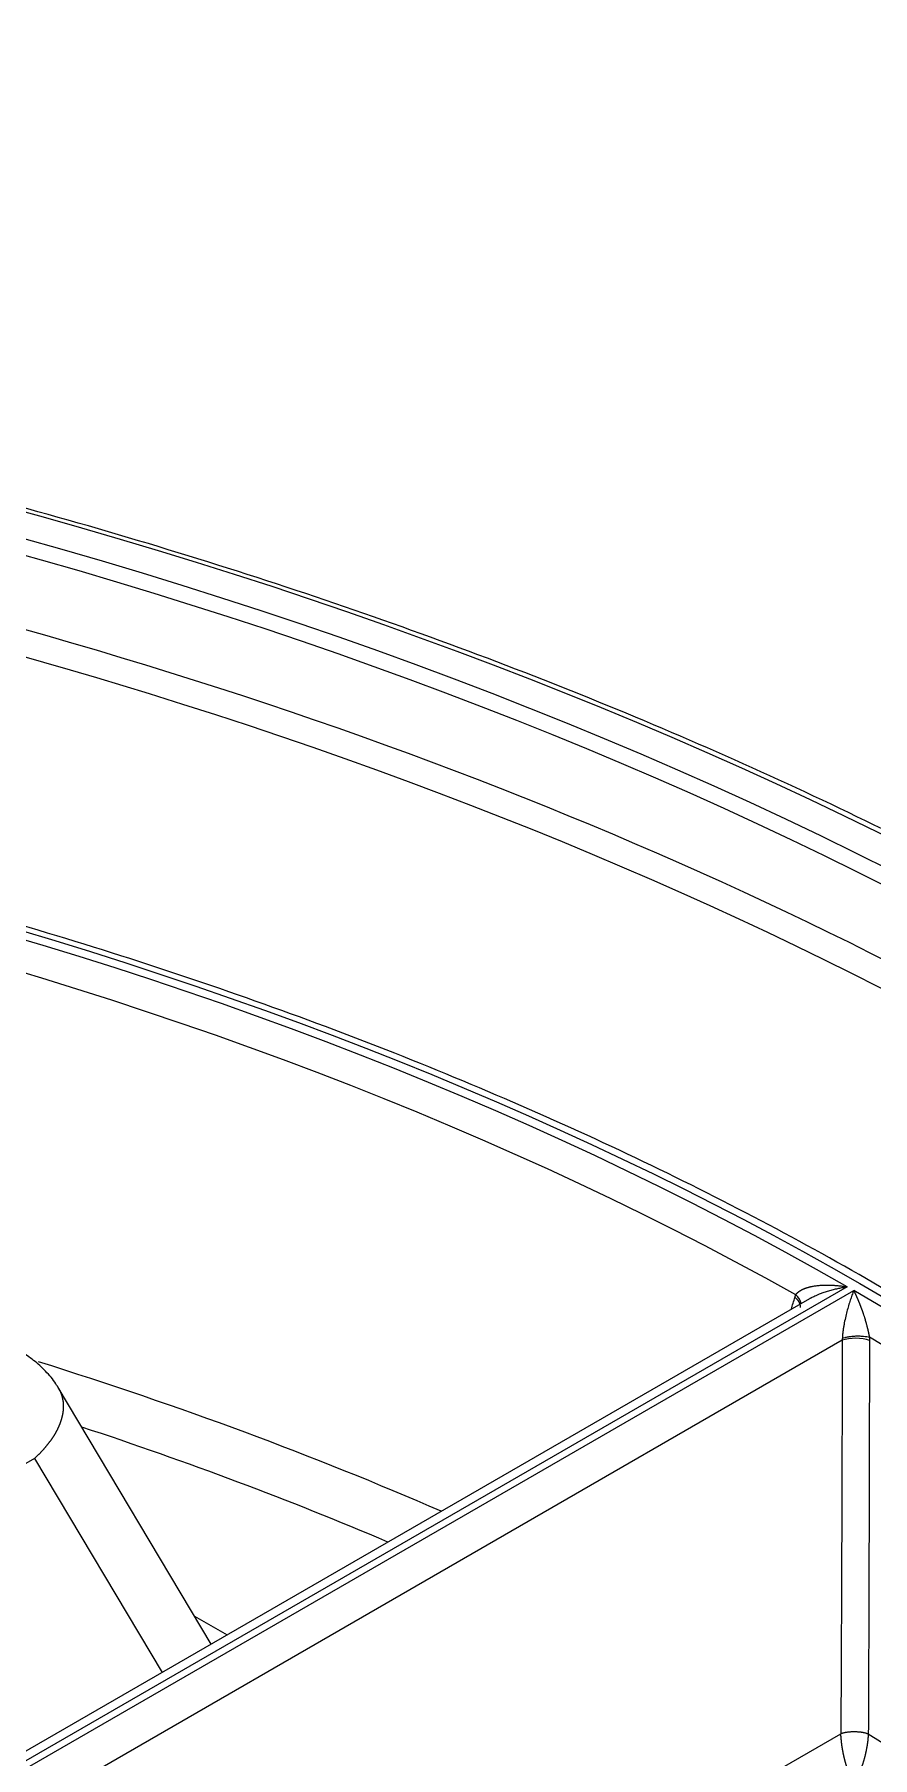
# Model space of a CAD drawing. Header units: millimetres. Extents: x -1286 to 291, y 5350 to 5880.
# Drawn here: x -724.03 to -702.3, y 5640.04 to 5684.74 of the extents above; entities that cross this region are included whole.
import ezdxf

# ---------------------------------------------------------------- set-up
doc = ezdxf.new("R2010")
doc.units = ezdxf.units.MM
doc.layers.add('粗实线层', color=7, linetype='Continuous', lineweight=35)

msp = doc.modelspace()

# ---------------------------------------------------------------- linework, layer by layer
at = {"layer": '粗实线层', "lineweight": 25}
for p, q in [((-702.955, 5652.255, 2078.952), (-760.515, 5619.023, 2078.952)), ((-760.344, 5618.924, 2078.952), (-702.784, 5652.156, 2078.952)), ((-703.931, 5651.947, 2078.952), (-760.854, 5619.082, 2078.952)), ((-703.082, 5650.869, 2078.952), (-759.819, 5618.112, 2078.952)), ((-719.448, 5642.987, 2078.952), (-723.416, 5649.64, 2078.952)), ((-724.031, 5647.803, 2078.952), (-728.423, 5645.267, 2078.952)), ((-724.031, 5647.803, 2078.952), (-720.721, 5642.253, 2078.952)), ((-719.881, 5643.712, 2078.952), (-719.037, 5643.225, 2078.952)), ((-753.658, 5611.481, 2078.952), (-703.118, 5640.661, 2078.952))]:
    msp.add_line(p, q, dxfattribs=at)
for centre, major_axis, ratio, start_param, end_param in [((-768.103, 5619.466, 2078.952), (-100.442, 0), 0.57735, 3.785475, 5.293246), ((-768.103, 5619.466, 2078.952), (101.531, 0), 0.57735, 5.605815, 8.437063), ((-768.103, 5619.233, 2078.952), (-100.141, 0), 0.57735, 3.887194, 5.293246), ((-768.103, 5617.393, 2078.952), (-100.022, 0), 0.57735, 3.458305, 5.293002), ((-768.103, 5617.004, 2078.952), (-99.521, 0), 0.57735, 4.219882, 5.195092), ((-763.839, 5617.004, 2078.952), (-86.224, 0), 0.57735, 3.928397, 5.496381), ((-763.839, 5616.564, 2078.952), (-85.581, 0), 0.57735, 3.942751, 5.482027), ((-768.103, 5617.004, 2078.952), (-99.521, 0), 0.57735, 2.999437, 4.219882), ((-704.63, 5651.914, 2078.952), (-0.469, 0.18), 0.588959, 3.428003, 4.136293), ((-763.839, 5617.004, 2078.952), (-86.224, 0), 0.57735, 2.357601, 3.925584), ((-702.732, 5650.738, 2078.952), (0.502, -0.001), 0.360879, 0.785742, 2.34187), ((-763.839, 5616.564, 2078.952), (-85.581, 0), 0.57735, 3.253022, 3.911231), ((-763.839, 5607.835, 2078.952), (83.696, 0), 0.57735, 0.92521, 1.073687), ((-763.839, 5607.157, 2078.952), (82.706, 0), 0.57735, 0.937047, 1.051664), ((-763.839, 5607.835, 2078.952), (83.696, 0), 0.57735, 0.0297, 0.746583)]:
    msp.add_ellipse(centre, major_axis=major_axis, ratio=ratio, start_param=start_param, end_param=end_param, dxfattribs=at)
msp.add_ellipse((-763.839, 5617.004, 2078.952), major_axis=(-86.564, 0), ratio=0.57735, dxfattribs=at)
for points, knots in [([(-676.121, 5644.649, 2078.952), (-676.697, 5645.353, 2078.952), (-677.992, 5646.855, 2078.952), (-680.168, 5649.105, 2078.952), (-682.624, 5651.4, 2078.952), (-685.26, 5653.627, 2078.952), (-688.069, 5655.782, 2078.952), (-691.044, 5657.86, 2078.952), (-694.18, 5659.857, 2078.952), (-697.469, 5661.768, 2078.952), (-700.906, 5663.59, 2078.952), (-704.482, 5665.319, 2078.952), (-708.19, 5666.951, 2078.952), (-712.023, 5668.484, 2078.952), (-715.973, 5669.913, 2078.952), (-720.03, 5671.237, 2078.952), (-724.188, 5672.452, 2078.952), (-728.436, 5673.555, 2078.952), (-732.767, 5674.546, 2078.952), (-737.172, 5675.42, 2078.952), (-741.64, 5676.178, 2078.952), (-746.164, 5676.817, 2078.952), (-750.733, 5677.336, 2078.952), (-755.338, 5677.734, 2078.952), (-759.969, 5678.01, 2078.952), (-764.618, 5678.163, 2078.952), (-769.273, 5678.194, 2078.952), (-773.927, 5678.101, 2078.952), (-778.568, 5677.886, 2078.952), (-783.187, 5677.549, 2078.952), (-787.775, 5677.09, 2078.952), (-792.322, 5676.511, 2078.952), (-796.819, 5675.812, 2078.952), (-801.257, 5674.995, 2078.952), (-805.625, 5674.062, 2078.952), (-809.916, 5673.015, 2078.952), (-814.12, 5671.855, 2078.952), (-818.226, 5670.583, 2078.952), (-821.582, 5669.439, 2078.952), (-823.54, 5668.696, 2078.952), (-824.194, 5668.441, 2078.952)], [0, 0, 0, 0, 0.023116, 0.049862, 0.076616, 0.103375, 0.130139, 0.156905, 0.183673, 0.210441, 0.237209, 0.263975, 0.290741, 0.317505, 0.344268, 0.371029, 0.397789, 0.424548, 0.451305, 0.478061, 0.504816, 0.53157, 0.558323, 0.585076, 0.611828, 0.63858, 0.665332, 0.692084, 0.718836, 0.745588, 0.77234, 0.799094, 0.825848, 0.852603, 0.879359, 0.906116, 0.932874, 0.959634, 0.986396, 1, 1, 1, 1]), ([(-681.13, 5632.515, 2078.952), (-681.332, 5632.889, 2078.952), (-681.995, 5634.054, 2078.952), (-683.298, 5635.973, 2078.952), (-685.046, 5638.261, 2078.952), (-686.996, 5640.494, 2078.952), (-689.131, 5642.669, 2078.952), (-691.449, 5644.779, 2078.952), (-693.944, 5646.82, 2078.952), (-696.61, 5648.786, 2078.952), (-699.439, 5650.673, 2078.952), (-702.425, 5652.476, 2078.952), (-705.561, 5654.191, 2078.952), (-708.838, 5655.813, 2078.952), (-712.249, 5657.339, 2078.952), (-715.786, 5658.765, 2078.952), (-719.439, 5660.088, 2078.952), (-723.199, 5661.305, 2078.952), (-727.059, 5662.412, 2078.952), (-731.007, 5663.408, 2078.952), (-735.035, 5664.289, 2078.952), (-739.133, 5665.054, 2078.952), (-743.291, 5665.701, 2078.952), (-747.499, 5666.228, 2078.952), (-751.747, 5666.635, 2078.952), (-756.023, 5666.919, 2078.952), (-760.319, 5667.081, 2078.952), (-764.623, 5667.12, 2078.952), (-768.925, 5667.036, 2078.952), (-773.215, 5666.83, 2078.952), (-777.483, 5666.501, 2078.952), (-781.717, 5666.05, 2078.952), (-785.907, 5665.479, 2078.952), (-790.045, 5664.789, 2078.952), (-794.118, 5663.982, 2078.952), (-798.118, 5663.058, 2078.952), (-802.035, 5662.022, 2078.952), (-805.86, 5660.875, 2078.952), (-809.582, 5659.619, 2078.952), (-813.194, 5658.258, 2078.952), (-816.685, 5656.795, 2078.952), (-820.049, 5655.233, 2078.952), (-822.936, 5653.751, 2078.952), (-824.679, 5652.779, 2078.952), (-825.376, 5652.376, 2078.952)], [0, 0, 0, 0, 0.01138, 0.035611, 0.059864, 0.084135, 0.108421, 0.132719, 0.157024, 0.181336, 0.20565, 0.229966, 0.254282, 0.278597, 0.302911, 0.327222, 0.351532, 0.375839, 0.400144, 0.424446, 0.448747, 0.473047, 0.497345, 0.521641, 0.545937, 0.570232, 0.594526, 0.61882, 0.643114, 0.667408, 0.691703, 0.715998, 0.740295, 0.764592, 0.788891, 0.813192, 0.837495, 0.8618, 0.886107, 0.910417, 0.934729, 0.959044, 0.983362, 1, 1, 1, 1]), ([(-704.309, 5651.981, 2078.952), (-704.307, 5651.986, 2078.952), (-704.304, 5651.995, 2078.952), (-704.3, 5652.009, 2078.952), (-704.295, 5652.022, 2078.952), (-704.29, 5652.035, 2078.952), (-704.287, 5652.044, 2078.952), (-704.286, 5652.048, 2078.952)], [0, 0, 0, 0, 0.201314, 0.401936, 0.601901, 0.801244, 1, 1, 1, 1]), ([(-704.286, 5652.048, 2078.952), (-704.284, 5652.05, 2078.952), (-704.281, 5652.055, 2078.952), (-704.277, 5652.062, 2078.952), (-704.272, 5652.068, 2078.952), (-704.267, 5652.075, 2078.952), (-704.261, 5652.081, 2078.952), (-704.255, 5652.088, 2078.952), (-704.249, 5652.094, 2078.952), (-704.243, 5652.1, 2078.952), (-704.236, 5652.107, 2078.952), (-704.229, 5652.113, 2078.952), (-704.222, 5652.119, 2078.952), (-704.215, 5652.125, 2078.952), (-704.207, 5652.131, 2078.952), (-704.199, 5652.137, 2078.952), (-704.191, 5652.143, 2078.952), (-704.182, 5652.149, 2078.952), (-704.173, 5652.155, 2078.952), (-704.164, 5652.16, 2078.952), (-704.154, 5652.166, 2078.952), (-704.144, 5652.171, 2078.952), (-704.134, 5652.177, 2078.952), (-704.124, 5652.182, 2078.952), (-704.113, 5652.188, 2078.952), (-704.102, 5652.193, 2078.952), (-704.091, 5652.198, 2078.952), (-704.079, 5652.203, 2078.952), (-704.067, 5652.208, 2078.952), (-704.055, 5652.213, 2078.952), (-704.043, 5652.217, 2078.952), (-704.03, 5652.222, 2078.952), (-704.017, 5652.226, 2078.952), (-704.003, 5652.231, 2078.952), (-703.99, 5652.235, 2078.952), (-703.976, 5652.239, 2078.952), (-703.962, 5652.243, 2078.952), (-703.947, 5652.247, 2078.952), (-703.932, 5652.251, 2078.952), (-703.917, 5652.255, 2078.952), (-703.902, 5652.258, 2078.952), (-703.864, 5652.267, 2078.952), (-703.8, 5652.278, 2078.952), (-703.705, 5652.29, 2078.952), (-703.6, 5652.298, 2078.952), (-703.519, 5652.3, 2078.952), (-703.463, 5652.3, 2078.952), (-703.438, 5652.3, 2078.952), (-703.409, 5652.3, 2078.952), (-703.379, 5652.299, 2078.952), (-703.347, 5652.297, 2078.952), (-703.312, 5652.296, 2078.952), (-703.275, 5652.293, 2078.952), (-703.236, 5652.29, 2078.952), (-703.195, 5652.287, 2078.952), (-703.151, 5652.282, 2078.952), (-703.105, 5652.277, 2078.952), (-703.057, 5652.271, 2078.952), (-703.007, 5652.263, 2078.952), (-702.973, 5652.258, 2078.952), (-702.955, 5652.255, 2078.952)], [0, 0, 0, 0, 0.006761, 0.013609, 0.020547, 0.027578, 0.034704, 0.041929, 0.049255, 0.056684, 0.064219, 0.071862, 0.079615, 0.087481, 0.09546, 0.103557, 0.111771, 0.120105, 0.128561, 0.13714, 0.145843, 0.154673, 0.163631, 0.172717, 0.181934, 0.191283, 0.200764, 0.21038, 0.220131, 0.230018, 0.240042, 0.250204, 0.260506, 0.270948, 0.28153, 0.292255, 0.303123, 0.314133, 0.325289, 0.336589, 0.348035, 0.359627, 0.420715, 0.487855, 0.561106, 0.640515, 0.656736, 0.674409, 0.693535, 0.714113, 0.736145, 0.759632, 0.784575, 0.810974, 0.83883, 0.868144, 0.898917, 0.93115, 0.964844, 1, 1, 1, 1]), ([(-703.931, 5651.947, 2078.952), (-703.927, 5651.949, 2078.952), (-703.918, 5651.954, 2078.952), (-703.905, 5651.961, 2078.952), (-703.893, 5651.968, 2078.952), (-703.877, 5651.976, 2078.952), (-703.853, 5651.989, 2078.952), (-703.813, 5652.009, 2078.952), (-703.757, 5652.035, 2078.952), (-703.684, 5652.066, 2078.952), (-703.595, 5652.101, 2078.952), (-703.508, 5652.131, 2078.952), (-703.431, 5652.154, 2078.952), (-703.37, 5652.171, 2078.952), (-703.311, 5652.187, 2078.952), (-703.254, 5652.2, 2078.952), (-703.199, 5652.213, 2078.952), (-703.147, 5652.223, 2078.952), (-703.096, 5652.233, 2078.952), (-703.047, 5652.241, 2078.952), (-703, 5652.249, 2078.952), (-702.97, 5652.253, 2078.952), (-702.955, 5652.255, 2078.952)], [0, 0, 0, 0, 0.013669, 0.028439, 0.043239, 0.054004, 0.080911, 0.124076, 0.183672, 0.259892, 0.352895, 0.462782, 0.525949, 0.587099, 0.646187, 0.703177, 0.75804, 0.81075, 0.861299, 0.909688, 0.955921, 1, 1, 1, 1]), ([(-702.784, 5652.156, 2078.952), (-702.799, 5652.118, 2078.952), (-702.814, 5652.078, 2078.952), (-702.844, 5651.995, 2078.952), (-702.859, 5651.952, 2078.952), (-702.889, 5651.861, 2078.952), (-702.904, 5651.814, 2078.952), (-702.932, 5651.716, 2078.952), (-702.947, 5651.665, 2078.952), (-702.974, 5651.56, 2078.952), (-702.988, 5651.506, 2078.952), (-703.013, 5651.394, 2078.952), (-703.025, 5651.337, 2078.952), (-703.041, 5651.248, 2078.952), (-703.046, 5651.219, 2078.952), (-703.056, 5651.159, 2078.952), (-703.064, 5651.098, 2078.952), (-703.071, 5651.038, 2078.952), (-703.076, 5650.978, 2078.952), (-703.078, 5650.949, 2078.952), (-703.079, 5650.92, 2078.952)], [0, 0, 0, 0, 0.125, 0.125, 0.25, 0.25, 0.375, 0.375, 0.5, 0.5, 0.625, 0.625, 0.75, 0.75, 0.8125, 0.8125, 0.875, 0.9375, 0.9375, 1, 1, 1, 1]), ([(-702.784, 5652.156, 2078.952), (-702.781, 5652.151, 2078.952), (-702.776, 5652.141, 2078.952), (-702.769, 5652.127, 2078.952), (-702.762, 5652.112, 2078.952), (-702.755, 5652.098, 2078.952), (-702.748, 5652.083, 2078.952), (-702.741, 5652.069, 2078.952), (-702.734, 5652.054, 2078.952), (-702.728, 5652.04, 2078.952), (-702.721, 5652.026, 2078.952), (-702.715, 5652.011, 2078.952), (-702.709, 5651.997, 2078.952), (-702.702, 5651.983, 2078.952), (-702.696, 5651.969, 2078.952), (-702.69, 5651.955, 2078.952), (-702.684, 5651.941, 2078.952), (-702.678, 5651.927, 2078.952), (-702.673, 5651.913, 2078.952), (-702.667, 5651.9, 2078.952), (-702.661, 5651.886, 2078.952), (-702.656, 5651.873, 2078.952), (-702.651, 5651.86, 2078.952), (-702.645, 5651.847, 2078.952), (-702.64, 5651.834, 2078.952), (-702.635, 5651.821, 2078.952), (-702.63, 5651.808, 2078.952), (-702.625, 5651.796, 2078.952), (-702.62, 5651.783, 2078.952), (-702.615, 5651.771, 2078.952), (-702.611, 5651.759, 2078.952), (-702.606, 5651.747, 2078.952), (-702.602, 5651.735, 2078.952), (-702.597, 5651.724, 2078.952), (-702.593, 5651.712, 2078.952), (-702.589, 5651.701, 2078.952), (-702.584, 5651.69, 2078.952), (-702.58, 5651.679, 2078.952), (-702.577, 5651.669, 2078.952), (-702.573, 5651.658, 2078.952), (-702.569, 5651.648, 2078.952), (-702.565, 5651.638, 2078.952), (-702.562, 5651.628, 2078.952), (-702.558, 5651.619, 2078.952), (-702.555, 5651.609, 2078.952), (-702.552, 5651.6, 2078.952), (-702.549, 5651.591, 2078.952), (-702.543, 5651.576, 2078.952), (-702.536, 5651.554, 2078.952), (-702.527, 5651.525, 2078.952), (-702.517, 5651.496, 2078.952), (-702.508, 5651.468, 2078.952), (-702.5, 5651.44, 2078.952), (-702.491, 5651.412, 2078.952), (-702.483, 5651.385, 2078.952), (-702.476, 5651.358, 2078.952), (-702.468, 5651.331, 2078.952), (-702.461, 5651.305, 2078.952), (-702.454, 5651.279, 2078.952), (-702.447, 5651.253, 2078.952), (-702.44, 5651.228, 2078.952), (-702.434, 5651.204, 2078.952), (-702.428, 5651.18, 2078.952), (-702.422, 5651.156, 2078.952), (-702.416, 5651.133, 2078.952), (-702.411, 5651.11, 2078.952), (-702.406, 5651.088, 2078.952), (-702.401, 5651.066, 2078.952), (-702.397, 5651.045, 2078.952), (-702.393, 5651.024, 2078.952), (-702.389, 5651.004, 2078.952), (-702.385, 5650.984, 2078.952), (-702.381, 5650.966, 2078.952), (-702.379, 5650.953, 2078.952), (-702.378, 5650.947, 2078.952)], [0, 0, 0, 0, 0.016767, 0.033317, 0.049651, 0.065769, 0.081671, 0.097357, 0.112828, 0.128083, 0.143122, 0.157945, 0.172553, 0.186946, 0.201123, 0.215085, 0.228832, 0.242364, 0.255681, 0.268783, 0.28167, 0.294343, 0.306801, 0.319044, 0.331073, 0.342887, 0.354487, 0.365873, 0.377045, 0.388002, 0.398746, 0.409276, 0.419592, 0.429694, 0.439583, 0.449258, 0.45872, 0.467968, 0.477003, 0.485825, 0.494434, 0.50283, 0.511014, 0.518985, 0.526743, 0.534289, 0.541622, 0.548744, 0.572071, 0.594879, 0.617171, 0.638951, 0.660223, 0.68099, 0.701257, 0.721029, 0.740309, 0.759103, 0.777418, 0.795258, 0.81263, 0.829542, 0.846, 0.862012, 0.877589, 0.892738, 0.907471, 0.921798, 0.935731, 0.949285, 0.962472, 0.975309, 0.987812, 1, 1, 1, 1]), ([(-703.079, 5650.92, 2078.952), (-703.079, 5650.912, 2078.952), (-703.08, 5650.895, 2078.952), (-703.081, 5650.878, 2078.952), (-703.082, 5650.869, 2078.952)], [0, 0, 0, 0, 0.468478, 1, 1, 1, 1]), ([(-703.079, 5650.92, 2078.952), (-703.057, 5650.927, 2078.952), (-703.034, 5650.935, 2078.952), (-702.982, 5650.948, 2078.952), (-702.953, 5650.954, 2078.952), (-702.893, 5650.964, 2078.952), (-702.861, 5650.968, 2078.952), (-702.795, 5650.975, 2078.952), (-702.76, 5650.978, 2078.952), (-702.692, 5650.98, 2078.952), (-702.659, 5650.98, 2078.952), (-702.593, 5650.979, 2078.952), (-702.561, 5650.977, 2078.952), (-702.501, 5650.971, 2078.952), (-702.473, 5650.967, 2078.952), (-702.422, 5650.958, 2078.952), (-702.399, 5650.953, 2078.952), (-702.378, 5650.947, 2078.952)], [0, 0, 0, 0, 0.125, 0.125, 0.25, 0.25, 0.375, 0.375, 0.5, 0.5, 0.625, 0.625, 0.75, 0.75, 0.875, 0.875, 1, 1, 1, 1]), ([(-723.462, 5649.705, 2078.952), (-723.468, 5649.716, 2078.952), (-723.54, 5649.846, 2078.952), (-723.736, 5650.067, 2078.952), (-724.041, 5650.352, 2078.952), (-724.27, 5650.504, 2078.952), (-724.388, 5650.571, 2078.952)], [0, 0, 0, 0, 0.030884, 0.365978, 0.689663, 1, 1, 1, 1]), ([(-723.415, 5649.638, 2078.952), (-723.413, 5649.635, 2078.952), (-723.409, 5649.628, 2078.952), (-723.402, 5649.617, 2078.952), (-723.395, 5649.604, 2078.952), (-723.388, 5649.59, 2078.952), (-723.381, 5649.577, 2078.952), (-723.374, 5649.563, 2078.952), (-723.368, 5649.549, 2078.952), (-723.362, 5649.536, 2078.952), (-723.356, 5649.522, 2078.952), (-723.35, 5649.508, 2078.952), (-723.344, 5649.494, 2078.952), (-723.339, 5649.479, 2078.952), (-723.334, 5649.465, 2078.952), (-723.329, 5649.451, 2078.952), (-723.325, 5649.436, 2078.952), (-723.321, 5649.422, 2078.952), (-723.316, 5649.407, 2078.952), (-723.313, 5649.393, 2078.952), (-723.309, 5649.378, 2078.952), (-723.306, 5649.363, 2078.952), (-723.303, 5649.348, 2078.952), (-723.3, 5649.333, 2078.952), (-723.297, 5649.318, 2078.952), (-723.295, 5649.303, 2078.952), (-723.292, 5649.288, 2078.952), (-723.29, 5649.272, 2078.952), (-723.289, 5649.257, 2078.952), (-723.287, 5649.242, 2078.952), (-723.286, 5649.226, 2078.952), (-723.285, 5649.21, 2078.952), (-723.284, 5649.195, 2078.952), (-723.284, 5649.179, 2078.952), (-723.284, 5649.163, 2078.952), (-723.284, 5649.148, 2078.952), (-723.284, 5649.132, 2078.952), (-723.284, 5649.116, 2078.952), (-723.285, 5649.1, 2078.952), (-723.286, 5649.084, 2078.952), (-723.287, 5649.067, 2078.952), (-723.289, 5649.051, 2078.952), (-723.29, 5649.035, 2078.952), (-723.292, 5649.019, 2078.952), (-723.294, 5649.002, 2078.952), (-723.297, 5648.986, 2078.952), (-723.299, 5648.97, 2078.952), (-723.302, 5648.953, 2078.952), (-723.305, 5648.937, 2078.952), (-723.309, 5648.92, 2078.952), (-723.312, 5648.903, 2078.952), (-723.316, 5648.887, 2078.952), (-723.32, 5648.87, 2078.952), (-723.325, 5648.853, 2078.952), (-723.329, 5648.837, 2078.952), (-723.334, 5648.82, 2078.952), (-723.339, 5648.803, 2078.952), (-723.344, 5648.786, 2078.952), (-723.35, 5648.769, 2078.952), (-723.355, 5648.752, 2078.952), (-723.361, 5648.735, 2078.952), (-723.368, 5648.718, 2078.952), (-723.374, 5648.701, 2078.952), (-723.381, 5648.684, 2078.952), (-723.388, 5648.667, 2078.952), (-723.395, 5648.65, 2078.952), (-723.402, 5648.633, 2078.952), (-723.41, 5648.616, 2078.952), (-723.417, 5648.599, 2078.952), (-723.426, 5648.582, 2078.952), (-723.434, 5648.564, 2078.952), (-723.442, 5648.547, 2078.952), (-723.451, 5648.53, 2078.952), (-723.46, 5648.513, 2078.952), (-723.469, 5648.496, 2078.952), (-723.479, 5648.478, 2078.952), (-723.488, 5648.461, 2078.952), (-723.498, 5648.444, 2078.952), (-723.508, 5648.427, 2078.952), (-723.519, 5648.41, 2078.952), (-723.529, 5648.392, 2078.952), (-723.54, 5648.375, 2078.952), (-723.551, 5648.358, 2078.952), (-723.562, 5648.341, 2078.952), (-723.574, 5648.324, 2078.952), (-723.585, 5648.306, 2078.952), (-723.597, 5648.289, 2078.952), (-723.609, 5648.272, 2078.952), (-723.621, 5648.255, 2078.952), (-723.634, 5648.238, 2078.952), (-723.647, 5648.221, 2078.952), (-723.66, 5648.204, 2078.952), (-723.673, 5648.187, 2078.952), (-723.686, 5648.17, 2078.952), (-723.7, 5648.152, 2078.952), (-723.713, 5648.135, 2078.952), (-723.727, 5648.119, 2078.952), (-723.742, 5648.102, 2078.952), (-723.756, 5648.085, 2078.952), (-723.771, 5648.068, 2078.952), (-723.785, 5648.051, 2078.952), (-723.8, 5648.034, 2078.952), (-723.816, 5648.017, 2078.952), (-723.831, 5648.001, 2078.952), (-723.847, 5647.984, 2078.952), (-723.863, 5647.967, 2078.952), (-723.879, 5647.951, 2078.952), (-723.895, 5647.934, 2078.952), (-723.911, 5647.917, 2078.952), (-723.928, 5647.901, 2078.952), (-723.944, 5647.884, 2078.952), (-723.961, 5647.868, 2078.952), (-723.979, 5647.852, 2078.952), (-723.996, 5647.835, 2078.952), (-724.013, 5647.819, 2078.952), (-724.025, 5647.808, 2078.952), (-724.031, 5647.803, 2078.952)], [0, 0, 0, 0, 0.005387, 0.014179, 0.022971, 0.031763, 0.040554, 0.049345, 0.058135, 0.066926, 0.075715, 0.084505, 0.093294, 0.102083, 0.110872, 0.11966, 0.128449, 0.137237, 0.146024, 0.154812, 0.163599, 0.172387, 0.181174, 0.189961, 0.198748, 0.207535, 0.216321, 0.225108, 0.233895, 0.242681, 0.251468, 0.260255, 0.269041, 0.277828, 0.286615, 0.295402, 0.304189, 0.312976, 0.321763, 0.33055, 0.339338, 0.348125, 0.356913, 0.365701, 0.374489, 0.383278, 0.392066, 0.400855, 0.409644, 0.418434, 0.427224, 0.436014, 0.444805, 0.453595, 0.462387, 0.471178, 0.47997, 0.488763, 0.497556, 0.506349, 0.515143, 0.523937, 0.532732, 0.541528, 0.550323, 0.55912, 0.567917, 0.576715, 0.585513, 0.594312, 0.603111, 0.611911, 0.620712, 0.629513, 0.638316, 0.647118, 0.655922, 0.664726, 0.673531, 0.682337, 0.691144, 0.699951, 0.70876, 0.717569, 0.726379, 0.73519, 0.744001, 0.752814, 0.761628, 0.770442, 0.779258, 0.788074, 0.796892, 0.80571, 0.814529, 0.82335, 0.832171, 0.840994, 0.849818, 0.858642, 0.867468, 0.876295, 0.885123, 0.893953, 0.902783, 0.911615, 0.920448, 0.929282, 0.938117, 0.946953, 0.955791, 0.96463, 0.973471, 0.982313, 0.991156, 1, 1, 1, 1]), ([(-723.459, 5649.705, 2078.952), (-723.457, 5649.702, 2078.952), (-723.451, 5649.694, 2078.952), (-723.443, 5649.682, 2078.952), (-723.434, 5649.669, 2078.952), (-723.426, 5649.656, 2078.952), (-723.419, 5649.646, 2078.952), (-723.416, 5649.64, 2078.952), (-723.415, 5649.638, 2078.952)], [0, 0, 0, 0, 0.162882, 0.353701, 0.544509, 0.735307, 0.926094, 1, 1, 1, 1]), ([(-702.783, 5639.368, 2078.952), (-702.785, 5639.371, 2078.952), (-702.789, 5639.378, 2078.952), (-702.795, 5639.389, 2078.952), (-702.8, 5639.4, 2078.952), (-702.806, 5639.411, 2078.952), (-702.811, 5639.422, 2078.952), (-702.817, 5639.433, 2078.952), (-702.822, 5639.444, 2078.952), (-702.828, 5639.456, 2078.952), (-702.834, 5639.468, 2078.952), (-702.839, 5639.479, 2078.952), (-702.845, 5639.491, 2078.952), (-702.85, 5639.503, 2078.952), (-702.855, 5639.516, 2078.952), (-702.861, 5639.528, 2078.952), (-702.866, 5639.54, 2078.952), (-702.871, 5639.553, 2078.952), (-702.877, 5639.565, 2078.952), (-702.882, 5639.578, 2078.952), (-702.887, 5639.591, 2078.952), (-702.892, 5639.603, 2078.952), (-702.898, 5639.616, 2078.952), (-702.903, 5639.629, 2078.952), (-702.908, 5639.642, 2078.952), (-702.913, 5639.655, 2078.952), (-702.918, 5639.669, 2078.952), (-702.922, 5639.682, 2078.952), (-702.927, 5639.695, 2078.952), (-702.932, 5639.708, 2078.952), (-702.937, 5639.722, 2078.952), (-702.941, 5639.735, 2078.952), (-702.946, 5639.749, 2078.952), (-702.951, 5639.762, 2078.952), (-702.955, 5639.776, 2078.952), (-702.959, 5639.789, 2078.952), (-702.964, 5639.803, 2078.952), (-702.968, 5639.816, 2078.952), (-702.972, 5639.83, 2078.952), (-702.976, 5639.844, 2078.952), (-702.981, 5639.857, 2078.952), (-702.985, 5639.871, 2078.952), (-702.989, 5639.885, 2078.952), (-702.992, 5639.898, 2078.952), (-702.996, 5639.912, 2078.952), (-703, 5639.925, 2078.952), (-703.004, 5639.939, 2078.952), (-703.007, 5639.953, 2078.952), (-703.011, 5639.966, 2078.952), (-703.014, 5639.98, 2078.952), (-703.018, 5639.993, 2078.952), (-703.021, 5640.007, 2078.952), (-703.025, 5640.02, 2078.952), (-703.028, 5640.034, 2078.952), (-703.031, 5640.047, 2078.952), (-703.034, 5640.06, 2078.952), (-703.037, 5640.074, 2078.952), (-703.04, 5640.087, 2078.952), (-703.043, 5640.1, 2078.952), (-703.046, 5640.113, 2078.952), (-703.048, 5640.126, 2078.952), (-703.051, 5640.14, 2078.952), (-703.054, 5640.153, 2078.952), (-703.056, 5640.165, 2078.952), (-703.059, 5640.178, 2078.952), (-703.061, 5640.191, 2078.952), (-703.064, 5640.204, 2078.952), (-703.066, 5640.217, 2078.952), (-703.068, 5640.229, 2078.952), (-703.07, 5640.242, 2078.952), (-703.073, 5640.254, 2078.952), (-703.075, 5640.267, 2078.952), (-703.077, 5640.279, 2078.952), (-703.079, 5640.291, 2078.952), (-703.081, 5640.304, 2078.952), (-703.082, 5640.316, 2078.952), (-703.084, 5640.328, 2078.952), (-703.086, 5640.34, 2078.952), (-703.088, 5640.351, 2078.952), (-703.089, 5640.363, 2078.952), (-703.091, 5640.375, 2078.952), (-703.092, 5640.386, 2078.952), (-703.094, 5640.398, 2078.952), (-703.095, 5640.409, 2078.952), (-703.097, 5640.421, 2078.952), (-703.098, 5640.432, 2078.952), (-703.099, 5640.443, 2078.952), (-703.101, 5640.454, 2078.952), (-703.102, 5640.465, 2078.952), (-703.103, 5640.476, 2078.952), (-703.104, 5640.486, 2078.952), (-703.105, 5640.497, 2078.952), (-703.106, 5640.507, 2078.952), (-703.107, 5640.518, 2078.952), (-703.108, 5640.528, 2078.952), (-703.109, 5640.538, 2078.952), (-703.11, 5640.548, 2078.952), (-703.111, 5640.558, 2078.952), (-703.112, 5640.568, 2078.952), (-703.112, 5640.578, 2078.952), (-703.113, 5640.587, 2078.952), (-703.114, 5640.597, 2078.952), (-703.115, 5640.606, 2078.952), (-703.115, 5640.616, 2078.952), (-703.116, 5640.625, 2078.952), (-703.117, 5640.634, 2078.952), (-703.117, 5640.643, 2078.952), (-703.118, 5640.652, 2078.952), (-703.118, 5640.658, 2078.952), (-703.118, 5640.661, 2078.952)], [0, 0, 0, 0, 0.012512, 0.024961, 0.037348, 0.049673, 0.061936, 0.074137, 0.086276, 0.098353, 0.110368, 0.122322, 0.134213, 0.146043, 0.157811, 0.169517, 0.181162, 0.192746, 0.204268, 0.215728, 0.227127, 0.238465, 0.249741, 0.260956, 0.27211, 0.283203, 0.294235, 0.305206, 0.316116, 0.326966, 0.337754, 0.348482, 0.359149, 0.369755, 0.380301, 0.390787, 0.401212, 0.411577, 0.421882, 0.432126, 0.442311, 0.452435, 0.4625, 0.472504, 0.482449, 0.492335, 0.50216, 0.511927, 0.521633, 0.531281, 0.540869, 0.550398, 0.559869, 0.56928, 0.578632, 0.587926, 0.597161, 0.606337, 0.615455, 0.624515, 0.633516, 0.64246, 0.651345, 0.660173, 0.668942, 0.677654, 0.686309, 0.694906, 0.703447, 0.71193, 0.720356, 0.728725, 0.737037, 0.745293, 0.753493, 0.761636, 0.769723, 0.777754, 0.78573, 0.793649, 0.801514, 0.809323, 0.817077, 0.824776, 0.83242, 0.84001, 0.847545, 0.855026, 0.862453, 0.869826, 0.877146, 0.884412, 0.891626, 0.898786, 0.905893, 0.912948, 0.919951, 0.926902, 0.9338, 0.940648, 0.947444, 0.954189, 0.960883, 0.967527, 0.974121, 0.980665, 0.987159, 0.993604, 1, 1, 1, 1]), ([(-702.405, 5640.653, 2078.952), (-702.405, 5640.648, 2078.952), (-702.406, 5640.64, 2078.952), (-702.407, 5640.627, 2078.952), (-702.408, 5640.614, 2078.952), (-702.409, 5640.601, 2078.952), (-702.41, 5640.587, 2078.952), (-702.412, 5640.574, 2078.952), (-702.413, 5640.56, 2078.952), (-702.414, 5640.546, 2078.952), (-702.416, 5640.531, 2078.952), (-702.417, 5640.517, 2078.952), (-702.419, 5640.502, 2078.952), (-702.42, 5640.487, 2078.952), (-702.422, 5640.472, 2078.952), (-702.424, 5640.456, 2078.952), (-702.426, 5640.441, 2078.952), (-702.428, 5640.425, 2078.952), (-702.43, 5640.409, 2078.952), (-702.433, 5640.393, 2078.952), (-702.435, 5640.376, 2078.952), (-702.438, 5640.36, 2078.952), (-702.44, 5640.343, 2078.952), (-702.443, 5640.326, 2078.952), (-702.446, 5640.309, 2078.952), (-702.449, 5640.292, 2078.952), (-702.452, 5640.275, 2078.952), (-702.455, 5640.257, 2078.952), (-702.459, 5640.239, 2078.952), (-702.462, 5640.221, 2078.952), (-702.466, 5640.203, 2078.952), (-702.47, 5640.185, 2078.952), (-702.474, 5640.167, 2078.952), (-702.478, 5640.149, 2078.952), (-702.482, 5640.13, 2078.952), (-702.486, 5640.112, 2078.952), (-702.491, 5640.093, 2078.952), (-702.496, 5640.074, 2078.952), (-702.5, 5640.055, 2078.952), (-702.505, 5640.036, 2078.952), (-702.51, 5640.017, 2078.952), (-702.516, 5639.998, 2078.952), (-702.521, 5639.979, 2078.952), (-702.527, 5639.96, 2078.952), (-702.532, 5639.941, 2078.952), (-702.538, 5639.921, 2078.952), (-702.544, 5639.902, 2078.952), (-702.551, 5639.883, 2078.952), (-702.557, 5639.864, 2078.952), (-702.563, 5639.844, 2078.952), (-702.57, 5639.825, 2078.952), (-702.577, 5639.806, 2078.952), (-702.584, 5639.787, 2078.952), (-702.591, 5639.768, 2078.952), (-702.598, 5639.748, 2078.952), (-702.605, 5639.729, 2078.952), (-702.613, 5639.71, 2078.952), (-702.62, 5639.692, 2078.952), (-702.628, 5639.673, 2078.952), (-702.636, 5639.654, 2078.952), (-702.644, 5639.636, 2078.952), (-702.652, 5639.617, 2078.952), (-702.66, 5639.599, 2078.952), (-702.669, 5639.581, 2078.952), (-702.677, 5639.563, 2078.952), (-702.685, 5639.546, 2078.952), (-702.694, 5639.528, 2078.952), (-702.703, 5639.511, 2078.952), (-702.711, 5639.494, 2078.952), (-702.72, 5639.477, 2078.952), (-702.729, 5639.461, 2078.952), (-702.738, 5639.445, 2078.952), (-702.747, 5639.429, 2078.952), (-702.756, 5639.413, 2078.952), (-702.765, 5639.397, 2078.952), (-702.774, 5639.382, 2078.952), (-702.78, 5639.373, 2078.952), (-702.783, 5639.368, 2078.952)], [0, 0, 0, 0, 0.009193, 0.018484, 0.027875, 0.037366, 0.046959, 0.056653, 0.066451, 0.076352, 0.086357, 0.096467, 0.106682, 0.117005, 0.127434, 0.13797, 0.148615, 0.159369, 0.170232, 0.181205, 0.192288, 0.203483, 0.214788, 0.226206, 0.237736, 0.249379, 0.261135, 0.273005, 0.284989, 0.297088, 0.309301, 0.32163, 0.334074, 0.346634, 0.359311, 0.372104, 0.385015, 0.398042, 0.411188, 0.424451, 0.437832, 0.451331, 0.46495, 0.478687, 0.492543, 0.506519, 0.520615, 0.53483, 0.549166, 0.563621, 0.578198, 0.592895, 0.607712, 0.622651, 0.637711, 0.652893, 0.668196, 0.683621, 0.699168, 0.714837, 0.730628, 0.746541, 0.762577, 0.778735, 0.795016, 0.81142, 0.827947, 0.844597, 0.86137, 0.878266, 0.895286, 0.912429, 0.929696, 0.947086, 0.9646, 0.982238, 1, 1, 1, 1])]:
    msp.add_open_spline(points, degree=3, knots=knots, dxfattribs=at)
for points in [[(-704.404, 5651.673, 2078.952), (-704.372, 5651.776, 2078.952), (-704.34, 5651.879, 2078.952), (-704.309, 5651.981, 2078.952)], [(-703.082, 5650.869, 2078.952), (-703.084, 5649.72, 2078.952), (-703.09, 5647.431, 2078.952), (-703.102, 5644.029, 2078.952), (-703.113, 5641.78, 2078.952), (-703.118, 5640.661, 2078.952)], [(-702.376, 5650.866, 2078.952), (-702.378, 5649.716, 2078.952), (-702.382, 5647.426, 2078.952), (-702.392, 5644.022, 2078.952), (-702.4, 5641.772, 2078.952), (-702.405, 5640.653, 2078.952)], [(-702.378, 5650.947, 2078.952), (-702.377, 5650.92, 2078.952), (-702.376, 5650.893, 2078.952), (-702.376, 5650.866, 2078.952)]]:
    msp.add_open_spline(points, degree=3, dxfattribs=at)
for points, weights in [([(-704.168, 5651.721, 2078.952), (-704.154, 5651.808, 2078.952), (-704.207, 5651.901, 2078.952), (-704.309, 5651.981, 2078.952)], [1.00304830258, 0.98616528376, 1.0394121939, 1.16278903299]), ([(-702.405, 5640.653, 2078.952), (-702.61, 5640.73, 2078.952), (-702.906, 5640.734, 2078.952), (-703.118, 5640.661, 2078.952)], [1.17339097, 0.942203712284, 0.942203010003, 1.17338886315])]:
    msp.add_rational_spline(points, weights, degree=3, dxfattribs=at)

doc.saveas('drawing.dxf')
